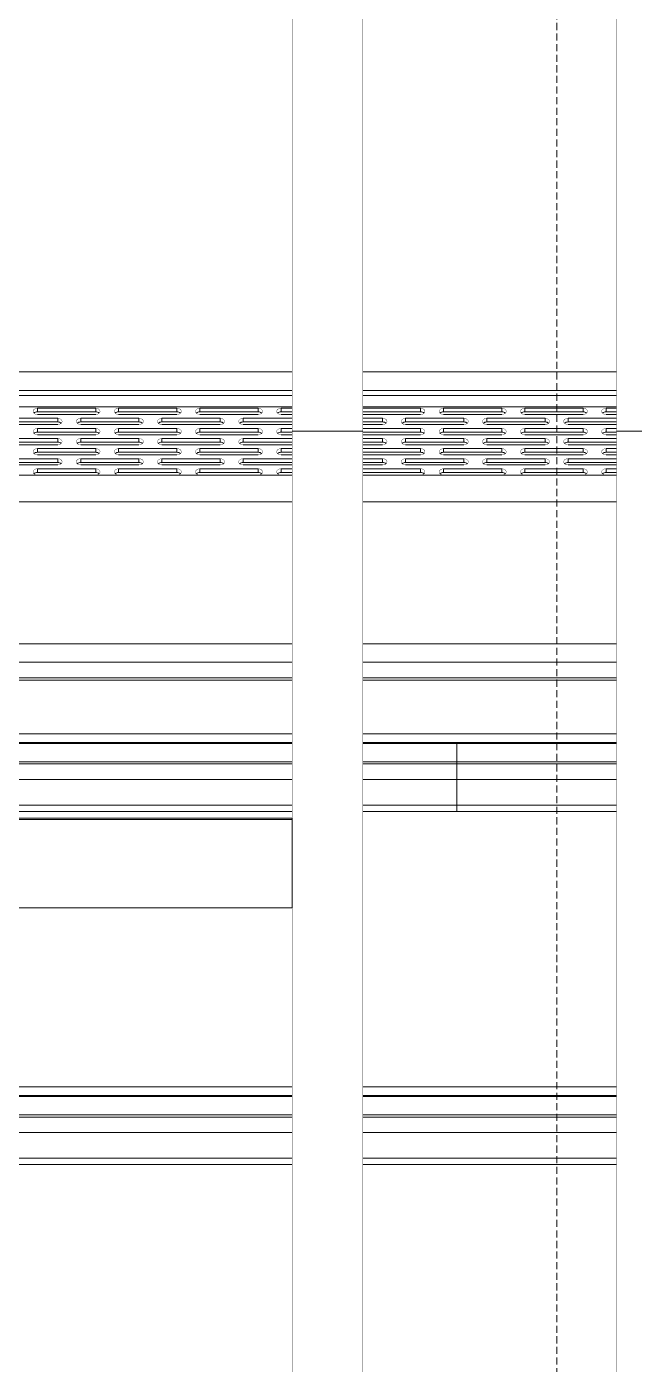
# Model space of a CAD drawing. Header units: millimetres. Extents: x -16985 to -606, y 2122 to 9380.
# Drawn here: x -12596 to -12252, y 5269 to 6027 of the extents above; entities that cross this region are included whole.
import ezdxf

# ---------------------------------------------------------------- set-up
doc = ezdxf.new("R2010")
doc.units = ezdxf.units.MM
for name, pattern in [('K5LT32768', [0]), ('K5LT_DASHED', [6, 4, -2]), ('K5LT_THIN', [0])]:
    doc.linetypes.add(name, pattern=pattern)

msp = doc.modelspace()

# ---------------------------------------------------------------- linework, layer by layer
at = {"color": 7, "linetype": 'K5LT_DASHED', "lineweight": 18}
msp.add_line((-12295.42, 8086.8), (-12295.42, 4065.41), dxfattribs=at)
at = {"color": 7, "linetype": 'K5LT_THIN', "lineweight": 18}
for p, q in [((-12445.33, 5831.22), (-12908.23, 5831.22)), ((-12261.56, 5831.22), (-12405.23, 5831.22)), ((-12445.33, 5817.78), (-12908.23, 5817.78)), ((-12261.56, 5817.78), (-12405.23, 5817.78)), ((-12578.05, 5804.84), (-12611.05, 5804.84)), ((-12556.55, 5810.55), (-12589.55, 5810.55)), ((-12589.55, 5808.45), (-12589.55, 5810.55)), ((-12556.55, 5808.45), (-12589.55, 5808.45)), ((-12589.55, 5806.97), (-12556.55, 5806.97)), ((-12578.05, 5802.74), (-12578.05, 5804.84)), ((-12532.05, 5804.84), (-12565.05, 5804.84)), ((-12565.05, 5802.74), (-12565.05, 5804.84)), ((-12556.55, 5808.45), (-12556.55, 5810.55)), ((-12510.55, 5810.55), (-12543.55, 5810.55)), ((-12543.55, 5808.45), (-12543.55, 5810.55)), ((-12510.55, 5808.45), (-12543.55, 5808.45)), ((-12543.55, 5806.97), (-12510.55, 5806.97)), ((-12532.05, 5802.74), (-12532.05, 5804.84)), ((-12486.05, 5804.84), (-12519.05, 5804.84)), ((-12519.05, 5802.74), (-12519.05, 5804.84)), ((-12510.55, 5808.45), (-12510.55, 5810.55)), ((-12464.55, 5810.55), (-12497.55, 5810.55)), ((-12497.55, 5808.45), (-12497.55, 5810.55)), ((-12464.55, 5808.45), (-12497.55, 5808.45)), ((-12497.55, 5806.97), (-12464.55, 5806.97)), ((-12486.05, 5802.74), (-12486.05, 5804.84)), ((-12445.33, 5804.84), (-12473.05, 5804.84)), ((-12473.05, 5802.74), (-12473.05, 5804.84)), ((-12464.55, 5808.45), (-12464.55, 5810.55)), ((-12445.33, 5810.55), (-12451.55, 5810.55)), ((-12451.55, 5808.45), (-12451.55, 5810.55)), ((-12445.33, 5808.45), (-12451.55, 5808.45)), ((-12451.55, 5806.97), (-12445.33, 5806.97)), ((-12372.55, 5810.55), (-12405.23, 5810.55)), ((-12372.55, 5808.45), (-12405.23, 5808.45)), ((-12405.23, 5806.97), (-12372.55, 5806.97)), ((-12394.05, 5804.84), (-12405.23, 5804.84)), ((-12394.05, 5802.74), (-12394.05, 5804.84)), ((-12348.05, 5804.84), (-12381.05, 5804.84)), ((-12381.05, 5802.74), (-12381.05, 5804.84)), ((-12372.55, 5808.45), (-12372.55, 5810.55)), ((-12326.55, 5810.55), (-12359.55, 5810.55)), ((-12359.55, 5808.45), (-12359.55, 5810.55)), ((-12326.55, 5808.45), (-12359.55, 5808.45)), ((-12359.55, 5806.97), (-12326.55, 5806.97)), ((-12348.05, 5802.74), (-12348.05, 5804.84)), ((-12302.05, 5804.84), (-12335.05, 5804.84)), ((-12335.05, 5802.74), (-12335.05, 5804.84)), ((-12326.55, 5808.45), (-12326.55, 5810.55)), ((-12280.55, 5810.55), (-12313.55, 5810.55)), ((-12313.55, 5808.45), (-12313.55, 5810.55)), ((-12280.55, 5808.45), (-12313.55, 5808.45)), ((-12313.55, 5806.97), (-12280.55, 5806.97)), ((-12302.05, 5802.74), (-12302.05, 5804.84)), ((-12261.56, 5804.84), (-12289.05, 5804.84)), ((-12289.05, 5802.74), (-12289.05, 5804.84)), ((-12280.55, 5808.45), (-12280.55, 5810.55)), ((-12261.56, 5810.55), (-12267.55, 5810.55)), ((-12267.55, 5808.45), (-12267.55, 5810.55)), ((-12261.56, 5808.45), (-12267.55, 5808.45)), ((-12267.55, 5806.97), (-12261.56, 5806.97)), ((-12578.05, 5802.74), (-12611.05, 5802.74)), ((-12611.05, 5801.26), (-12578.05, 5801.26)), ((-12556.55, 5799.11), (-12589.55, 5799.11)), ((-12589.55, 5797.01), (-12589.55, 5799.11)), ((-12556.55, 5797.01), (-12589.55, 5797.01)), ((-12532.05, 5802.74), (-12565.05, 5802.74)), ((-12565.05, 5801.26), (-12532.05, 5801.26)), ((-12556.55, 5797.01), (-12556.55, 5799.11)), ((-12510.55, 5799.11), (-12543.55, 5799.11)), ((-12543.55, 5797.01), (-12543.55, 5799.11)), ((-12510.55, 5797.01), (-12543.55, 5797.01)), ((-12486.05, 5802.74), (-12519.05, 5802.74)), ((-12519.05, 5801.26), (-12486.05, 5801.26)), ((-12510.55, 5797.01), (-12510.55, 5799.11)), ((-12464.55, 5799.11), (-12497.55, 5799.11)), ((-12497.55, 5797.01), (-12497.55, 5799.11)), ((-12464.55, 5797.01), (-12497.55, 5797.01)), ((-12445.33, 5802.74), (-12473.05, 5802.74)), ((-12473.05, 5801.26), (-12445.33, 5801.26)), ((-12464.55, 5797.01), (-12464.55, 5799.11)), ((-12445.33, 5799.11), (-12451.55, 5799.11)), ((-12451.55, 5797.01), (-12451.55, 5799.11)), ((-12445.33, 5797.01), (-12451.55, 5797.01)), ((-12405.23, 5797.5), (-12445.23, 5797.5)), ((-12394.05, 5802.74), (-12405.23, 5802.74)), ((-12405.23, 5801.26), (-12394.05, 5801.26)), ((-12372.55, 5799.11), (-12405.23, 5799.11)), ((-12372.55, 5797.01), (-12405.23, 5797.01)), ((-12348.05, 5802.74), (-12381.05, 5802.74)), ((-12381.05, 5801.26), (-12348.05, 5801.26)), ((-12372.55, 5797.01), (-12372.55, 5799.11)), ((-12326.55, 5799.11), (-12359.55, 5799.11)), ((-12359.55, 5797.01), (-12359.55, 5799.11)), ((-12326.55, 5797.01), (-12359.55, 5797.01)), ((-12302.05, 5802.74), (-12335.05, 5802.74)), ((-12335.05, 5801.26), (-12302.05, 5801.26)), ((-12326.55, 5797.01), (-12326.55, 5799.11)), ((-12280.55, 5799.11), (-12313.55, 5799.11)), ((-12313.55, 5797.01), (-12313.55, 5799.11)), ((-12280.55, 5797.01), (-12313.55, 5797.01)), ((-12261.56, 5802.74), (-12289.05, 5802.74)), ((-12289.05, 5801.26), (-12261.56, 5801.26)), ((-12280.55, 5797.01), (-12280.55, 5799.11)), ((-12261.56, 5799.11), (-12267.55, 5799.11)), ((-12267.55, 5797.01), (-12267.55, 5799.11)), ((-12261.56, 5797.01), (-12267.55, 5797.01)), ((-12221.56, 5797.5), (-12261.56, 5797.5)), ((-12578.05, 5793.4), (-12611.05, 5793.4)), ((-12578.05, 5791.3), (-12611.05, 5791.3)), ((-12611.05, 5789.83), (-12578.05, 5789.83)), ((-12589.55, 5795.53), (-12556.55, 5795.53)), ((-12578.05, 5791.3), (-12578.05, 5793.4)), ((-12532.05, 5793.4), (-12565.05, 5793.4)), ((-12565.05, 5791.3), (-12565.05, 5793.4)), ((-12532.05, 5791.3), (-12565.05, 5791.3)), ((-12565.05, 5789.83), (-12532.05, 5789.83)), ((-12543.55, 5795.53), (-12510.55, 5795.53)), ((-12532.05, 5791.3), (-12532.05, 5793.4)), ((-12486.05, 5793.4), (-12519.05, 5793.4)), ((-12519.05, 5791.3), (-12519.05, 5793.4)), ((-12486.05, 5791.3), (-12519.05, 5791.3)), ((-12519.05, 5789.83), (-12486.05, 5789.83)), ((-12497.55, 5795.53), (-12464.55, 5795.53)), ((-12486.05, 5791.3), (-12486.05, 5793.4)), ((-12445.33, 5793.4), (-12473.05, 5793.4)), ((-12473.05, 5791.3), (-12473.05, 5793.4)), ((-12445.33, 5791.3), (-12473.05, 5791.3)), ((-12473.05, 5789.83), (-12445.33, 5789.83)), ((-12451.55, 5795.53), (-12445.33, 5795.53)), ((-12405.23, 5795.53), (-12372.55, 5795.53)), ((-12394.05, 5793.4), (-12405.23, 5793.4)), ((-12394.05, 5791.3), (-12405.23, 5791.3)), ((-12405.23, 5789.83), (-12394.05, 5789.83)), ((-12394.05, 5791.3), (-12394.05, 5793.4)), ((-12348.05, 5793.4), (-12381.05, 5793.4)), ((-12381.05, 5791.3), (-12381.05, 5793.4)), ((-12348.05, 5791.3), (-12381.05, 5791.3)), ((-12381.05, 5789.83), (-12348.05, 5789.83)), ((-12359.55, 5795.53), (-12326.55, 5795.53)), ((-12348.05, 5791.3), (-12348.05, 5793.4)), ((-12302.05, 5793.4), (-12335.05, 5793.4)), ((-12335.05, 5791.3), (-12335.05, 5793.4)), ((-12302.05, 5791.3), (-12335.05, 5791.3)), ((-12335.05, 5789.83), (-12302.05, 5789.83)), ((-12313.55, 5795.53), (-12280.55, 5795.53)), ((-12302.05, 5791.3), (-12302.05, 5793.4)), ((-12261.56, 5793.4), (-12289.05, 5793.4)), ((-12289.05, 5791.3), (-12289.05, 5793.4)), ((-12261.56, 5791.3), (-12289.05, 5791.3)), ((-12289.05, 5789.83), (-12261.56, 5789.83)), ((-12267.55, 5795.53), (-12261.56, 5795.53)), ((-12578.05, 5781.96), (-12611.05, 5781.96)), ((-12556.55, 5787.67), (-12589.55, 5787.67)), ((-12589.55, 5785.57), (-12589.55, 5787.67)), ((-12556.55, 5785.57), (-12589.55, 5785.57)), ((-12589.55, 5784.1), (-12556.55, 5784.1)), ((-12578.05, 5779.86), (-12578.05, 5781.96)), ((-12532.05, 5781.96), (-12565.05, 5781.96)), ((-12565.05, 5779.86), (-12565.05, 5781.96)), ((-12556.55, 5785.57), (-12556.55, 5787.67)), ((-12510.55, 5787.67), (-12543.55, 5787.67)), ((-12543.55, 5785.57), (-12543.55, 5787.67)), ((-12510.55, 5785.57), (-12543.55, 5785.57)), ((-12543.55, 5784.1), (-12510.55, 5784.1)), ((-12532.05, 5779.86), (-12532.05, 5781.96)), ((-12486.05, 5781.96), (-12519.05, 5781.96)), ((-12519.05, 5779.86), (-12519.05, 5781.96)), ((-12510.55, 5785.57), (-12510.55, 5787.67)), ((-12464.55, 5787.67), (-12497.55, 5787.67)), ((-12497.55, 5785.57), (-12497.55, 5787.67)), ((-12464.55, 5785.57), (-12497.55, 5785.57)), ((-12497.55, 5784.1), (-12464.55, 5784.1)), ((-12486.05, 5779.86), (-12486.05, 5781.96)), ((-12445.33, 5781.96), (-12473.05, 5781.96)), ((-12473.05, 5779.86), (-12473.05, 5781.96)), ((-12464.55, 5785.57), (-12464.55, 5787.67)), ((-12445.33, 5787.67), (-12451.55, 5787.67)), ((-12451.55, 5785.57), (-12451.55, 5787.67)), ((-12445.33, 5785.57), (-12451.55, 5785.57)), ((-12451.55, 5784.1), (-12445.33, 5784.1)), ((-12372.55, 5787.67), (-12405.23, 5787.67)), ((-12372.55, 5785.57), (-12405.23, 5785.57)), ((-12405.23, 5784.1), (-12372.55, 5784.1)), ((-12394.05, 5781.96), (-12405.23, 5781.96)), ((-12394.05, 5779.86), (-12394.05, 5781.96)), ((-12348.05, 5781.96), (-12381.05, 5781.96)), ((-12381.05, 5779.86), (-12381.05, 5781.96)), ((-12372.55, 5785.57), (-12372.55, 5787.67)), ((-12326.55, 5787.67), (-12359.55, 5787.67)), ((-12359.55, 5785.57), (-12359.55, 5787.67)), ((-12326.55, 5785.57), (-12359.55, 5785.57)), ((-12359.55, 5784.1), (-12326.55, 5784.1)), ((-12348.05, 5779.86), (-12348.05, 5781.96)), ((-12302.05, 5781.96), (-12335.05, 5781.96)), ((-12335.05, 5779.86), (-12335.05, 5781.96)), ((-12326.55, 5785.57), (-12326.55, 5787.67)), ((-12280.55, 5787.67), (-12313.55, 5787.67)), ((-12313.55, 5785.57), (-12313.55, 5787.67)), ((-12280.55, 5785.57), (-12313.55, 5785.57)), ((-12313.55, 5784.1), (-12280.55, 5784.1)), ((-12302.05, 5779.86), (-12302.05, 5781.96)), ((-12261.56, 5781.96), (-12289.05, 5781.96)), ((-12289.05, 5779.86), (-12289.05, 5781.96)), ((-12280.55, 5785.57), (-12280.55, 5787.67)), ((-12261.56, 5787.67), (-12267.55, 5787.67)), ((-12267.55, 5785.57), (-12267.55, 5787.67)), ((-12261.56, 5785.57), (-12267.55, 5785.57)), ((-12267.55, 5784.1), (-12261.56, 5784.1)), ((-12578.05, 5779.86), (-12611.05, 5779.86)), ((-12611.05, 5778.39), (-12578.05, 5778.39)), ((-12589.55, 5774.15), (-12589.55, 5776.24)), ((-12556.55, 5776.24), (-12589.55, 5776.24)), ((-12556.55, 5774.15), (-12589.55, 5774.15)), ((-12532.05, 5779.86), (-12565.05, 5779.86)), ((-12565.05, 5778.39), (-12532.05, 5778.39)), ((-12556.55, 5774.15), (-12556.55, 5776.24)), ((-12543.55, 5774.15), (-12543.55, 5776.24)), ((-12510.55, 5776.24), (-12543.55, 5776.24)), ((-12510.55, 5774.15), (-12543.55, 5774.15)), ((-12486.05, 5779.86), (-12519.05, 5779.86)), ((-12519.05, 5778.39), (-12486.05, 5778.39)), ((-12510.55, 5774.15), (-12510.55, 5776.24)), ((-12497.55, 5774.15), (-12497.55, 5776.24)), ((-12464.55, 5776.24), (-12497.55, 5776.24)), ((-12464.55, 5774.15), (-12497.55, 5774.15)), ((-12445.33, 5779.86), (-12473.05, 5779.86)), ((-12473.05, 5778.39), (-12445.33, 5778.39)), ((-12464.55, 5774.15), (-12464.55, 5776.24)), ((-12451.55, 5774.15), (-12451.55, 5776.24)), ((-12445.33, 5776.24), (-12451.55, 5776.24)), ((-12445.33, 5774.15), (-12451.55, 5774.15)), ((-12394.05, 5779.86), (-12405.23, 5779.86)), ((-12405.23, 5778.39), (-12394.05, 5778.39)), ((-12372.55, 5776.24), (-12405.23, 5776.24)), ((-12372.55, 5774.15), (-12405.23, 5774.15)), ((-12348.05, 5779.86), (-12381.05, 5779.86)), ((-12381.05, 5778.39), (-12348.05, 5778.39)), ((-12372.55, 5774.15), (-12372.55, 5776.24)), ((-12359.55, 5774.15), (-12359.55, 5776.24)), ((-12326.55, 5776.24), (-12359.55, 5776.24)), ((-12326.55, 5774.15), (-12359.55, 5774.15)), ((-12302.05, 5779.86), (-12335.05, 5779.86)), ((-12335.05, 5778.39), (-12302.05, 5778.39)), ((-12326.55, 5774.15), (-12326.55, 5776.24)), ((-12313.55, 5774.15), (-12313.55, 5776.24)), ((-12280.55, 5776.24), (-12313.55, 5776.24)), ((-12280.55, 5774.15), (-12313.55, 5774.15)), ((-12261.56, 5779.86), (-12289.05, 5779.86)), ((-12289.05, 5778.39), (-12261.56, 5778.39)), ((-12280.55, 5774.15), (-12280.55, 5776.24)), ((-12267.55, 5774.15), (-12267.55, 5776.24)), ((-12261.56, 5776.24), (-12267.55, 5776.24)), ((-12261.56, 5774.15), (-12267.55, 5774.15)), ((-12589.55, 5772.67), (-12556.55, 5772.67)), ((-12543.55, 5772.67), (-12510.55, 5772.67)), ((-12497.55, 5772.67), (-12464.55, 5772.67)), ((-12451.55, 5772.67), (-12445.33, 5772.67)), ((-12405.23, 5772.67), (-12372.55, 5772.67)), ((-12359.55, 5772.67), (-12326.55, 5772.67)), ((-12313.55, 5772.67), (-12280.55, 5772.67)), ((-12267.55, 5772.67), (-12261.56, 5772.67)), ((-12839.81, 5656.51), (-12445.34, 5656.51)), ((-12405.24, 5656.51), (-12261.56, 5656.51)), ((-12818.18, 5621.16), (-12445.34, 5621.16)), ((-12405.24, 5621.16), (-12352.05, 5621.16)), ((-12352.05, 5621.16), (-12352.05, 5620.59)), ((-12352.05, 5621.16), (-12261.56, 5621.16)), ((-12352.05, 5620.59), (-12352.05, 5610.16)), ((-12811.45, 5610.16), (-12445.34, 5610.16)), ((-12405.24, 5610.16), (-12352.05, 5610.16)), ((-12352.05, 5610.16), (-12352.05, 5609)), ((-12352.05, 5610.16), (-12261.56, 5610.16)), ((-12352.05, 5609), (-12352.05, 5600.23)), ((-12352.05, 5600.23), (-12352.05, 5585.66)), ((-12796.46, 5585.66), (-12445.34, 5585.66)), ((-12405.24, 5585.66), (-12352.05, 5585.66)), ((-12352.05, 5585.66), (-12352.05, 5582.15)), ((-12352.05, 5585.66), (-12261.56, 5585.66)), ((-12445.34, 5578.31), (-12908.24, 5578.31)), ((-12445.24, 5577.5), (-12908.24, 5577.5)), ((-12794.31, 5582.15), (-12445.34, 5582.15)), ((-12445.24, 5577.5), (-12445.34, 5578.31)), ((-12445.24, 5527.52), (-12445.24, 5577.5)), ((-12405.24, 5582.15), (-12352.05, 5582.15)), ((-12352.05, 5582.15), (-12261.56, 5582.15)), ((-12908.24, 5527.52), (-12445.24, 5527.52)), ((-12445.36, 5421.16), (-12908.26, 5421.16)), ((-12261.56, 5421.16), (-12405.26, 5421.16)), ((-12445.36, 5410.16), (-12908.26, 5410.16)), ((-12261.56, 5410.16), (-12405.26, 5410.16)), ((-12445.36, 5385.66), (-12908.26, 5385.66)), ((-12908.26, 5382.15), (-12445.36, 5382.15)), ((-12261.56, 5385.66), (-12405.26, 5385.66)), ((-12405.26, 5382.15), (-12261.56, 5382.15))]:
    msp.add_line(p, q, dxfattribs=at)
at = {"color": 8, "linetype": 'K5LT32768', "lineweight": 15, "true_color": 0x808080}
for p, q in [((-12445.33, 5820.56), (-12908.23, 5820.56)), ((-12261.56, 5820.56), (-12405.23, 5820.56)), ((-12445.33, 5811.26), (-12908.23, 5811.26)), ((-12261.56, 5811.26), (-12405.23, 5811.26)), ((-12445.33, 5772.66), (-12908.23, 5772.66)), ((-12261.56, 5772.66), (-12405.23, 5772.66)), ((-12445.33, 5757.6), (-12908.23, 5757.6)), ((-12261.56, 5757.6), (-12405.23, 5757.6)), ((-12445.33, 5677.12), (-12852.42, 5677.12)), ((-12261.56, 5677.12), (-12405.23, 5677.12)), ((-12445.33, 5666.73), (-12846.06, 5666.73)), ((-12261.56, 5666.73), (-12405.23, 5666.73)), ((-12445.34, 5657.82), (-12840.61, 5657.82)), ((-12261.56, 5657.82), (-12405.24, 5657.82)), ((-12445.34, 5626.05), (-12821.17, 5626.05)), ((-12261.56, 5626.05), (-12405.24, 5626.05)), ((-12817.83, 5620.59), (-12445.34, 5620.59)), ((-12405.24, 5620.59), (-12352.05, 5620.59)), ((-12352.05, 5620.59), (-12261.56, 5620.59)), ((-12810.74, 5609), (-12445.34, 5609)), ((-12405.24, 5609), (-12352.05, 5609)), ((-12352.05, 5609), (-12261.56, 5609)), ((-12805.37, 5600.23), (-12445.34, 5600.23)), ((-12405.24, 5600.23), (-12352.05, 5600.23)), ((-12352.05, 5600.23), (-12261.56, 5600.23)), ((-12908.25, 5426.19), (-12445.36, 5426.19)), ((-12405.26, 5426.19), (-12261.56, 5426.19)), ((-12445.36, 5420.59), (-12908.26, 5420.59)), ((-12261.56, 5420.59), (-12405.26, 5420.59)), ((-12445.36, 5409), (-12908.26, 5409)), ((-12261.56, 5409), (-12405.26, 5409)), ((-12445.36, 5400.23), (-12908.26, 5400.23)), ((-12261.56, 5400.23), (-12405.26, 5400.23))]:
    msp.add_line(p, q, dxfattribs=at)
at = {"color": 7, "linetype": 'K5LT_THIN', "const_width": 0.18}
for points in [[(-12445.23, 5797.5), (-12445.23, 5832.51), (-12445.23, 5867.52), (-12445.23, 5902.53), (-12445.24, 5937.53), (-12445.24, 5972.53), (-12445.24, 6007.53), (-12445.25, 6042.52), (-12445.25, 6077.5)], [(-12405.23, 5797.5), (-12405.23, 5832.51), (-12405.23, 5867.52), (-12405.23, 5902.53), (-12405.24, 5937.53), (-12405.24, 5972.53), (-12405.24, 6007.53), (-12405.25, 6042.52), (-12405.25, 6077.5)], [(-12261.56, 5797.5), (-12261.56, 5832.51), (-12261.56, 5867.52), (-12261.56, 5902.53), (-12261.56, 5937.53), (-12261.56, 5972.53), (-12261.56, 6007.53), (-12261.56, 6042.52), (-12261.56, 6077.5)], [(-12445.33, 5797.5), (-12445.33, 5832.34), (-12445.33, 5867.19), (-12445.33, 5902.03), (-12445.34, 5936.87), (-12445.34, 5971.71), (-12445.34, 6006.54), (-12445.35, 6041.37), (-12445.35, 6076.19)], [(-12261.56, 5797.5), (-12261.56, 5832.34), (-12261.56, 5867.19), (-12261.56, 5902.03), (-12261.56, 5936.87), (-12261.56, 5971.71), (-12261.56, 6006.54), (-12261.56, 6041.37), (-12261.56, 6076.18)], [(-12589.55, 5810.55), (-12590.51, 5810.41), (-12591.32, 5810.02), (-12591.86, 5809.44), (-12592.05, 5808.76), (-12591.86, 5808.07), (-12591.32, 5807.49), (-12590.51, 5807.11), (-12589.55, 5806.97)], [(-12578.05, 5801.26), (-12577.1, 5801.4), (-12576.29, 5801.79), (-12575.74, 5802.37), (-12575.55, 5803.05), (-12575.74, 5803.73), (-12576.29, 5804.31), (-12577.1, 5804.7), (-12578.05, 5804.84)], [(-12565.05, 5804.84), (-12566.01, 5804.7), (-12566.82, 5804.31), (-12567.36, 5803.73), (-12567.55, 5803.05), (-12567.36, 5802.37), (-12566.82, 5801.79), (-12566.01, 5801.4), (-12565.05, 5801.26)], [(-12556.55, 5806.97), (-12555.6, 5807.11), (-12554.79, 5807.49), (-12554.24, 5808.07), (-12554.05, 5808.76), (-12554.24, 5809.44), (-12554.79, 5810.02), (-12555.6, 5810.41), (-12556.55, 5810.55)], [(-12543.55, 5810.55), (-12544.51, 5810.41), (-12545.32, 5810.02), (-12545.86, 5809.44), (-12546.05, 5808.76), (-12545.86, 5808.07), (-12545.32, 5807.49), (-12544.51, 5807.11), (-12543.55, 5806.97)], [(-12532.05, 5801.26), (-12531.1, 5801.4), (-12530.29, 5801.79), (-12529.74, 5802.37), (-12529.55, 5803.05), (-12529.74, 5803.73), (-12530.29, 5804.31), (-12531.1, 5804.7), (-12532.05, 5804.84)], [(-12519.05, 5804.84), (-12520.01, 5804.7), (-12520.82, 5804.31), (-12521.36, 5803.73), (-12521.55, 5803.05), (-12521.36, 5802.37), (-12520.82, 5801.79), (-12520.01, 5801.4), (-12519.05, 5801.26)], [(-12510.55, 5806.97), (-12509.6, 5807.11), (-12508.79, 5807.49), (-12508.24, 5808.07), (-12508.05, 5808.76), (-12508.24, 5809.44), (-12508.79, 5810.02), (-12509.6, 5810.41), (-12510.55, 5810.55)], [(-12497.55, 5810.55), (-12498.51, 5810.41), (-12499.32, 5810.02), (-12499.86, 5809.44), (-12500.05, 5808.76), (-12499.86, 5808.07), (-12499.32, 5807.49), (-12498.51, 5807.11), (-12497.55, 5806.97)], [(-12486.05, 5801.26), (-12485.1, 5801.4), (-12484.29, 5801.79), (-12483.74, 5802.37), (-12483.55, 5803.05), (-12483.74, 5803.73), (-12484.29, 5804.31), (-12485.1, 5804.7), (-12486.05, 5804.84)], [(-12473.05, 5804.84), (-12474.01, 5804.7), (-12474.82, 5804.31), (-12475.36, 5803.73), (-12475.55, 5803.05), (-12475.36, 5802.37), (-12474.82, 5801.79), (-12474.01, 5801.4), (-12473.05, 5801.26)], [(-12464.55, 5806.97), (-12463.6, 5807.11), (-12462.79, 5807.49), (-12462.24, 5808.07), (-12462.05, 5808.76), (-12462.24, 5809.44), (-12462.79, 5810.02), (-12463.6, 5810.41), (-12464.55, 5810.55)], [(-12451.55, 5810.55), (-12452.51, 5810.41), (-12453.32, 5810.02), (-12453.86, 5809.44), (-12454.05, 5808.76), (-12453.86, 5808.07), (-12453.32, 5807.49), (-12452.51, 5807.11), (-12451.55, 5806.97)], [(-12394.05, 5801.26), (-12393.1, 5801.4), (-12392.29, 5801.79), (-12391.74, 5802.37), (-12391.55, 5803.05), (-12391.74, 5803.73), (-12392.29, 5804.31), (-12393.1, 5804.7), (-12394.05, 5804.84)], [(-12381.05, 5804.84), (-12382.01, 5804.7), (-12382.82, 5804.31), (-12383.36, 5803.73), (-12383.55, 5803.05), (-12383.36, 5802.37), (-12382.82, 5801.79), (-12382.01, 5801.4), (-12381.05, 5801.26)], [(-12372.55, 5806.97), (-12371.6, 5807.11), (-12370.79, 5807.49), (-12370.24, 5808.07), (-12370.05, 5808.76), (-12370.24, 5809.44), (-12370.79, 5810.02), (-12371.6, 5810.41), (-12372.55, 5810.55)], [(-12359.55, 5810.55), (-12360.51, 5810.41), (-12361.32, 5810.02), (-12361.86, 5809.44), (-12362.05, 5808.76), (-12361.86, 5808.07), (-12361.32, 5807.49), (-12360.51, 5807.11), (-12359.55, 5806.97)], [(-12348.05, 5801.26), (-12347.1, 5801.4), (-12346.29, 5801.79), (-12345.74, 5802.37), (-12345.55, 5803.05), (-12345.74, 5803.73), (-12346.29, 5804.31), (-12347.1, 5804.7), (-12348.05, 5804.84)], [(-12335.05, 5804.84), (-12336.01, 5804.7), (-12336.82, 5804.31), (-12337.36, 5803.73), (-12337.55, 5803.05), (-12337.36, 5802.37), (-12336.82, 5801.79), (-12336.01, 5801.4), (-12335.05, 5801.26)], [(-12326.55, 5806.97), (-12325.6, 5807.11), (-12324.79, 5807.49), (-12324.24, 5808.07), (-12324.05, 5808.76), (-12324.24, 5809.44), (-12324.79, 5810.02), (-12325.6, 5810.41), (-12326.55, 5810.55)], [(-12313.55, 5810.55), (-12314.51, 5810.41), (-12315.32, 5810.02), (-12315.86, 5809.44), (-12316.05, 5808.76), (-12315.86, 5808.07), (-12315.32, 5807.49), (-12314.51, 5807.11), (-12313.55, 5806.97)], [(-12302.05, 5801.26), (-12301.1, 5801.4), (-12300.29, 5801.79), (-12299.74, 5802.37), (-12299.55, 5803.05), (-12299.74, 5803.73), (-12300.29, 5804.31), (-12301.1, 5804.7), (-12302.05, 5804.84)], [(-12289.05, 5804.84), (-12290.01, 5804.7), (-12290.82, 5804.31), (-12291.36, 5803.73), (-12291.55, 5803.05), (-12291.36, 5802.37), (-12290.82, 5801.79), (-12290.01, 5801.4), (-12289.05, 5801.26)], [(-12280.55, 5806.97), (-12279.6, 5807.11), (-12278.79, 5807.49), (-12278.24, 5808.07), (-12278.05, 5808.76), (-12278.24, 5809.44), (-12278.79, 5810.02), (-12279.6, 5810.41), (-12280.55, 5810.55)], [(-12267.55, 5810.55), (-12268.51, 5810.41), (-12269.32, 5810.02), (-12269.86, 5809.44), (-12270.05, 5808.76), (-12269.86, 5808.07), (-12269.32, 5807.49), (-12268.51, 5807.11), (-12267.55, 5806.97)], [(-12589.55, 5799.11), (-12590.51, 5798.97), (-12591.32, 5798.58), (-12591.86, 5798), (-12592.05, 5797.32), (-12591.86, 5796.64), (-12591.32, 5796.06), (-12590.51, 5795.67), (-12589.55, 5795.53)], [(-12556.55, 5795.53), (-12555.6, 5795.67), (-12554.79, 5796.06), (-12554.24, 5796.64), (-12554.05, 5797.32), (-12554.24, 5798), (-12554.79, 5798.58), (-12555.6, 5798.97), (-12556.55, 5799.11)], [(-12543.55, 5799.11), (-12544.51, 5798.97), (-12545.32, 5798.58), (-12545.86, 5798), (-12546.05, 5797.32), (-12545.86, 5796.64), (-12545.32, 5796.06), (-12544.51, 5795.67), (-12543.55, 5795.53)], [(-12510.55, 5795.53), (-12509.6, 5795.67), (-12508.79, 5796.06), (-12508.24, 5796.64), (-12508.05, 5797.32), (-12508.24, 5798), (-12508.79, 5798.58), (-12509.6, 5798.97), (-12510.55, 5799.11)], [(-12497.55, 5799.11), (-12498.51, 5798.97), (-12499.32, 5798.58), (-12499.86, 5798), (-12500.05, 5797.32), (-12499.86, 5796.64), (-12499.32, 5796.06), (-12498.51, 5795.67), (-12497.55, 5795.53)], [(-12464.55, 5795.53), (-12463.6, 5795.67), (-12462.79, 5796.06), (-12462.24, 5796.64), (-12462.05, 5797.32), (-12462.24, 5798), (-12462.79, 5798.58), (-12463.6, 5798.97), (-12464.55, 5799.11)], [(-12451.55, 5799.11), (-12452.51, 5798.97), (-12453.32, 5798.58), (-12453.86, 5798), (-12454.05, 5797.32), (-12453.86, 5796.64), (-12453.32, 5796.06), (-12452.51, 5795.67), (-12451.55, 5795.53)], [(-12445.42, 4787.5), (-12445.4, 4846.68), (-12445.38, 4905.91), (-12445.36, 4965.17), (-12445.34, 5024.48), (-12445.33, 5083.81), (-12445.31, 5143.18), (-12445.3, 5202.57), (-12445.28, 5261.99), (-12445.27, 5321.43), (-12445.26, 5380.89), (-12445.26, 5440.38), (-12445.25, 5499.87), (-12445.24, 5559.38), (-12445.24, 5618.9), (-12445.23, 5678.43), (-12445.23, 5737.96), (-12445.23, 5797.5)], [(-12445.34, 5578.31), (-12445.34, 5619.49), (-12445.33, 5678.82), (-12445.33, 5738.16), (-12445.33, 5797.5)], [(-12405.42, 4787.5), (-12405.4, 4846.68), (-12405.38, 4905.91), (-12405.36, 4965.17), (-12405.34, 5024.48), (-12405.33, 5083.81), (-12405.31, 5143.18), (-12405.3, 5202.57), (-12405.28, 5261.99), (-12405.27, 5321.43), (-12405.26, 5380.89), (-12405.26, 5440.38), (-12405.25, 5499.87), (-12405.24, 5559.38), (-12405.24, 5618.9), (-12405.23, 5678.43), (-12405.23, 5737.96), (-12405.23, 5797.5)], [(-12372.55, 5795.53), (-12371.6, 5795.67), (-12370.79, 5796.06), (-12370.24, 5796.64), (-12370.05, 5797.32), (-12370.24, 5798), (-12370.79, 5798.58), (-12371.6, 5798.97), (-12372.55, 5799.11)], [(-12359.55, 5799.11), (-12360.51, 5798.97), (-12361.32, 5798.58), (-12361.86, 5798), (-12362.05, 5797.32), (-12361.86, 5796.64), (-12361.32, 5796.06), (-12360.51, 5795.67), (-12359.55, 5795.53)], [(-12326.55, 5795.53), (-12325.6, 5795.67), (-12324.79, 5796.06), (-12324.24, 5796.64), (-12324.05, 5797.32), (-12324.24, 5798), (-12324.79, 5798.58), (-12325.6, 5798.97), (-12326.55, 5799.11)], [(-12313.55, 5799.11), (-12314.51, 5798.97), (-12315.32, 5798.58), (-12315.86, 5798), (-12316.05, 5797.32), (-12315.86, 5796.64), (-12315.32, 5796.06), (-12314.51, 5795.67), (-12313.55, 5795.53)], [(-12280.55, 5795.53), (-12279.6, 5795.67), (-12278.79, 5796.06), (-12278.24, 5796.64), (-12278.05, 5797.32), (-12278.24, 5798), (-12278.79, 5798.58), (-12279.6, 5798.97), (-12280.55, 5799.11)], [(-12267.55, 5799.11), (-12268.51, 5798.97), (-12269.32, 5798.58), (-12269.86, 5798), (-12270.05, 5797.32), (-12269.86, 5796.64), (-12269.32, 5796.06), (-12268.51, 5795.67), (-12267.55, 5795.53)], [(-12261.56, 4787.5), (-12261.56, 4846.68), (-12261.56, 4905.91), (-12261.56, 4965.17), (-12261.56, 5024.48), (-12261.56, 5083.81), (-12261.56, 5143.18), (-12261.56, 5202.57), (-12261.56, 5261.99), (-12261.56, 5321.43), (-12261.56, 5380.89), (-12261.56, 5440.38), (-12261.56, 5499.87), (-12261.56, 5559.38), (-12261.56, 5618.9), (-12261.56, 5678.43), (-12261.56, 5737.96), (-12261.56, 5797.5)], [(-12261.56, 4790.84), (-12261.56, 4849.83), (-12261.56, 4908.86), (-12261.56, 4967.93), (-12261.56, 5027.04), (-12261.56, 5086.17), (-12261.56, 5145.34), (-12261.56, 5204.54), (-12261.56, 5263.76), (-12261.56, 5323.01), (-12261.56, 5382.27), (-12261.56, 5441.56), (-12261.56, 5500.86), (-12261.56, 5560.17), (-12261.56, 5619.49), (-12261.56, 5678.82), (-12261.56, 5738.16), (-12261.56, 5797.5)], [(-12578.05, 5789.83), (-12577.1, 5789.96), (-12576.29, 5790.35), (-12575.74, 5790.93), (-12575.55, 5791.61), (-12575.74, 5792.3), (-12576.29, 5792.88), (-12577.1, 5793.26), (-12578.05, 5793.4)], [(-12565.05, 5793.4), (-12566.01, 5793.26), (-12566.82, 5792.88), (-12567.36, 5792.3), (-12567.55, 5791.61), (-12567.36, 5790.93), (-12566.82, 5790.35), (-12566.01, 5789.96), (-12565.05, 5789.83)], [(-12532.05, 5789.83), (-12531.1, 5789.96), (-12530.29, 5790.35), (-12529.74, 5790.93), (-12529.55, 5791.61), (-12529.74, 5792.3), (-12530.29, 5792.88), (-12531.1, 5793.26), (-12532.05, 5793.4)], [(-12519.05, 5793.4), (-12520.01, 5793.26), (-12520.82, 5792.88), (-12521.36, 5792.3), (-12521.55, 5791.61), (-12521.36, 5790.93), (-12520.82, 5790.35), (-12520.01, 5789.96), (-12519.05, 5789.83)], [(-12486.05, 5789.83), (-12485.1, 5789.96), (-12484.29, 5790.35), (-12483.74, 5790.93), (-12483.55, 5791.61), (-12483.74, 5792.3), (-12484.29, 5792.88), (-12485.1, 5793.26), (-12486.05, 5793.4)], [(-12473.05, 5793.4), (-12474.01, 5793.26), (-12474.82, 5792.88), (-12475.36, 5792.3), (-12475.55, 5791.61), (-12475.36, 5790.93), (-12474.82, 5790.35), (-12474.01, 5789.96), (-12473.05, 5789.83)], [(-12394.05, 5789.83), (-12393.1, 5789.96), (-12392.29, 5790.35), (-12391.74, 5790.93), (-12391.55, 5791.61), (-12391.74, 5792.3), (-12392.29, 5792.88), (-12393.1, 5793.26), (-12394.05, 5793.4)], [(-12381.05, 5793.4), (-12382.01, 5793.26), (-12382.82, 5792.88), (-12383.36, 5792.3), (-12383.55, 5791.61), (-12383.36, 5790.93), (-12382.82, 5790.35), (-12382.01, 5789.96), (-12381.05, 5789.83)], [(-12348.05, 5789.83), (-12347.1, 5789.96), (-12346.29, 5790.35), (-12345.74, 5790.93), (-12345.55, 5791.61), (-12345.74, 5792.3), (-12346.29, 5792.88), (-12347.1, 5793.26), (-12348.05, 5793.4)], [(-12335.05, 5793.4), (-12336.01, 5793.26), (-12336.82, 5792.88), (-12337.36, 5792.3), (-12337.55, 5791.61), (-12337.36, 5790.93), (-12336.82, 5790.35), (-12336.01, 5789.96), (-12335.05, 5789.83)], [(-12302.05, 5789.83), (-12301.1, 5789.96), (-12300.29, 5790.35), (-12299.74, 5790.93), (-12299.55, 5791.61), (-12299.74, 5792.3), (-12300.29, 5792.88), (-12301.1, 5793.26), (-12302.05, 5793.4)], [(-12289.05, 5793.4), (-12290.01, 5793.26), (-12290.82, 5792.88), (-12291.36, 5792.3), (-12291.55, 5791.61), (-12291.36, 5790.93), (-12290.82, 5790.35), (-12290.01, 5789.96), (-12289.05, 5789.83)], [(-12589.55, 5787.67), (-12590.51, 5787.53), (-12591.32, 5787.15), (-12591.86, 5786.57), (-12592.05, 5785.88), (-12591.86, 5785.2), (-12591.32, 5784.62), (-12590.51, 5784.23), (-12589.55, 5784.1)], [(-12578.05, 5778.39), (-12577.1, 5778.52), (-12576.29, 5778.91), (-12575.74, 5779.49), (-12575.55, 5780.18), (-12575.74, 5780.86), (-12576.29, 5781.44), (-12577.1, 5781.83), (-12578.05, 5781.96)], [(-12565.05, 5781.96), (-12566.01, 5781.83), (-12566.82, 5781.44), (-12567.36, 5780.86), (-12567.55, 5780.18), (-12567.36, 5779.49), (-12566.82, 5778.91), (-12566.01, 5778.52), (-12565.05, 5778.39)], [(-12556.55, 5784.1), (-12555.6, 5784.23), (-12554.79, 5784.62), (-12554.24, 5785.2), (-12554.05, 5785.88), (-12554.24, 5786.57), (-12554.79, 5787.15), (-12555.6, 5787.53), (-12556.55, 5787.67)], [(-12543.55, 5787.67), (-12544.51, 5787.53), (-12545.32, 5787.15), (-12545.86, 5786.57), (-12546.05, 5785.88), (-12545.86, 5785.2), (-12545.32, 5784.62), (-12544.51, 5784.23), (-12543.55, 5784.1)], [(-12532.05, 5778.39), (-12531.1, 5778.52), (-12530.29, 5778.91), (-12529.74, 5779.49), (-12529.55, 5780.18), (-12529.74, 5780.86), (-12530.29, 5781.44), (-12531.1, 5781.83), (-12532.05, 5781.96)], [(-12519.05, 5781.96), (-12520.01, 5781.83), (-12520.82, 5781.44), (-12521.36, 5780.86), (-12521.55, 5780.18), (-12521.36, 5779.49), (-12520.82, 5778.91), (-12520.01, 5778.52), (-12519.05, 5778.39)], [(-12510.55, 5784.1), (-12509.6, 5784.23), (-12508.79, 5784.62), (-12508.24, 5785.2), (-12508.05, 5785.88), (-12508.24, 5786.57), (-12508.79, 5787.15), (-12509.6, 5787.53), (-12510.55, 5787.67)], [(-12497.55, 5787.67), (-12498.51, 5787.53), (-12499.32, 5787.15), (-12499.86, 5786.57), (-12500.05, 5785.88), (-12499.86, 5785.2), (-12499.32, 5784.62), (-12498.51, 5784.23), (-12497.55, 5784.1)], [(-12486.05, 5778.39), (-12485.1, 5778.52), (-12484.29, 5778.91), (-12483.74, 5779.49), (-12483.55, 5780.18), (-12483.74, 5780.86), (-12484.29, 5781.44), (-12485.1, 5781.83), (-12486.05, 5781.96)], [(-12473.05, 5781.96), (-12474.01, 5781.83), (-12474.82, 5781.44), (-12475.36, 5780.86), (-12475.55, 5780.18), (-12475.36, 5779.49), (-12474.82, 5778.91), (-12474.01, 5778.52), (-12473.05, 5778.39)], [(-12464.55, 5784.1), (-12463.6, 5784.23), (-12462.79, 5784.62), (-12462.24, 5785.2), (-12462.05, 5785.88), (-12462.24, 5786.57), (-12462.79, 5787.15), (-12463.6, 5787.53), (-12464.55, 5787.67)], [(-12451.55, 5787.67), (-12452.51, 5787.53), (-12453.32, 5787.15), (-12453.86, 5786.57), (-12454.05, 5785.88), (-12453.86, 5785.2), (-12453.32, 5784.62), (-12452.51, 5784.23), (-12451.55, 5784.1)], [(-12394.05, 5778.39), (-12393.1, 5778.52), (-12392.29, 5778.91), (-12391.74, 5779.49), (-12391.55, 5780.18), (-12391.74, 5780.86), (-12392.29, 5781.44), (-12393.1, 5781.83), (-12394.05, 5781.96)], [(-12381.05, 5781.96), (-12382.01, 5781.83), (-12382.82, 5781.44), (-12383.36, 5780.86), (-12383.55, 5780.18), (-12383.36, 5779.49), (-12382.82, 5778.91), (-12382.01, 5778.52), (-12381.05, 5778.39)], [(-12372.55, 5784.1), (-12371.6, 5784.23), (-12370.79, 5784.62), (-12370.24, 5785.2), (-12370.05, 5785.88), (-12370.24, 5786.57), (-12370.79, 5787.15), (-12371.6, 5787.53), (-12372.55, 5787.67)], [(-12359.55, 5787.67), (-12360.51, 5787.53), (-12361.32, 5787.15), (-12361.86, 5786.57), (-12362.05, 5785.88), (-12361.86, 5785.2), (-12361.32, 5784.62), (-12360.51, 5784.23), (-12359.55, 5784.1)], [(-12348.05, 5778.39), (-12347.1, 5778.52), (-12346.29, 5778.91), (-12345.74, 5779.49), (-12345.55, 5780.18), (-12345.74, 5780.86), (-12346.29, 5781.44), (-12347.1, 5781.83), (-12348.05, 5781.96)], [(-12335.05, 5781.96), (-12336.01, 5781.83), (-12336.82, 5781.44), (-12337.36, 5780.86), (-12337.55, 5780.18), (-12337.36, 5779.49), (-12336.82, 5778.91), (-12336.01, 5778.52), (-12335.05, 5778.39)], [(-12326.55, 5784.1), (-12325.6, 5784.23), (-12324.79, 5784.62), (-12324.24, 5785.2), (-12324.05, 5785.88), (-12324.24, 5786.57), (-12324.79, 5787.15), (-12325.6, 5787.53), (-12326.55, 5787.67)], [(-12313.55, 5787.67), (-12314.51, 5787.53), (-12315.32, 5787.15), (-12315.86, 5786.57), (-12316.05, 5785.88), (-12315.86, 5785.2), (-12315.32, 5784.62), (-12314.51, 5784.23), (-12313.55, 5784.1)], [(-12302.05, 5778.39), (-12301.1, 5778.52), (-12300.29, 5778.91), (-12299.74, 5779.49), (-12299.55, 5780.18), (-12299.74, 5780.86), (-12300.29, 5781.44), (-12301.1, 5781.83), (-12302.05, 5781.96)], [(-12289.05, 5781.96), (-12290.01, 5781.83), (-12290.82, 5781.44), (-12291.36, 5780.86), (-12291.55, 5780.18), (-12291.36, 5779.49), (-12290.82, 5778.91), (-12290.01, 5778.52), (-12289.05, 5778.39)], [(-12280.55, 5784.1), (-12279.6, 5784.23), (-12278.79, 5784.62), (-12278.24, 5785.2), (-12278.05, 5785.88), (-12278.24, 5786.57), (-12278.79, 5787.15), (-12279.6, 5787.53), (-12280.55, 5787.67)], [(-12267.55, 5787.67), (-12268.51, 5787.53), (-12269.32, 5787.15), (-12269.86, 5786.57), (-12270.05, 5785.88), (-12269.86, 5785.2), (-12269.32, 5784.62), (-12268.51, 5784.23), (-12267.55, 5784.1)], [(-12589.55, 5776.24), (-12590.51, 5776.11), (-12591.32, 5775.72), (-12591.86, 5775.14), (-12592.05, 5774.46), (-12591.86, 5773.77), (-12591.32, 5773.19), (-12590.51, 5772.81), (-12589.55, 5772.67)], [(-12556.55, 5772.67), (-12555.6, 5772.81), (-12554.79, 5773.19), (-12554.24, 5773.77), (-12554.05, 5774.46), (-12554.24, 5775.14), (-12554.79, 5775.72), (-12555.6, 5776.11), (-12556.55, 5776.24)], [(-12543.55, 5776.24), (-12544.51, 5776.11), (-12545.32, 5775.72), (-12545.86, 5775.14), (-12546.05, 5774.46), (-12545.86, 5773.77), (-12545.32, 5773.19), (-12544.51, 5772.81), (-12543.55, 5772.67)], [(-12510.55, 5772.67), (-12509.6, 5772.81), (-12508.79, 5773.19), (-12508.24, 5773.77), (-12508.05, 5774.46), (-12508.24, 5775.14), (-12508.79, 5775.72), (-12509.6, 5776.11), (-12510.55, 5776.24)], [(-12497.55, 5776.24), (-12498.51, 5776.11), (-12499.32, 5775.72), (-12499.86, 5775.14), (-12500.05, 5774.46), (-12499.86, 5773.77), (-12499.32, 5773.19), (-12498.51, 5772.81), (-12497.55, 5772.67)], [(-12464.55, 5772.67), (-12463.6, 5772.81), (-12462.79, 5773.19), (-12462.24, 5773.77), (-12462.05, 5774.46), (-12462.24, 5775.14), (-12462.79, 5775.72), (-12463.6, 5776.11), (-12464.55, 5776.24)], [(-12451.55, 5776.24), (-12452.51, 5776.11), (-12453.32, 5775.72), (-12453.86, 5775.14), (-12454.05, 5774.46), (-12453.86, 5773.77), (-12453.32, 5773.19), (-12452.51, 5772.81), (-12451.55, 5772.67)], [(-12372.55, 5772.67), (-12371.6, 5772.81), (-12370.79, 5773.19), (-12370.24, 5773.77), (-12370.05, 5774.46), (-12370.24, 5775.14), (-12370.79, 5775.72), (-12371.6, 5776.11), (-12372.55, 5776.24)], [(-12359.55, 5776.24), (-12360.51, 5776.11), (-12361.32, 5775.72), (-12361.86, 5775.14), (-12362.05, 5774.46), (-12361.86, 5773.77), (-12361.32, 5773.19), (-12360.51, 5772.81), (-12359.55, 5772.67)], [(-12326.55, 5772.67), (-12325.6, 5772.81), (-12324.79, 5773.19), (-12324.24, 5773.77), (-12324.05, 5774.46), (-12324.24, 5775.14), (-12324.79, 5775.72), (-12325.6, 5776.11), (-12326.55, 5776.24)], [(-12313.55, 5776.24), (-12314.51, 5776.11), (-12315.32, 5775.72), (-12315.86, 5775.14), (-12316.05, 5774.46), (-12315.86, 5773.77), (-12315.32, 5773.19), (-12314.51, 5772.81), (-12313.55, 5772.67)], [(-12280.55, 5772.67), (-12279.6, 5772.81), (-12278.79, 5773.19), (-12278.24, 5773.77), (-12278.05, 5774.46), (-12278.24, 5775.14), (-12278.79, 5775.72), (-12279.6, 5776.11), (-12280.55, 5776.24)], [(-12267.55, 5776.24), (-12268.51, 5776.11), (-12269.32, 5775.72), (-12269.86, 5775.14), (-12270.05, 5774.46), (-12269.86, 5773.77), (-12269.32, 5773.19), (-12268.51, 5772.81), (-12267.55, 5772.67)], [(-12445.5, 4830.6), (-12445.5, 4849.83), (-12445.48, 4908.86), (-12445.46, 4967.93), (-12445.44, 5027.04), (-12445.43, 5086.17), (-12445.41, 5145.34), (-12445.4, 5204.54), (-12445.38, 5263.76), (-12445.37, 5323.01), (-12445.36, 5382.28), (-12445.35, 5441.56), (-12445.35, 5500.86), (-12445.34, 5527.52)]]:
    msp.add_lwpolyline(points, dxfattribs=at)
at = {"color": 7, "linetype": 'K5LT_THIN', "lineweight": 18}
for centre, start, end in [((-12589.67, 5805.62), 87.68447, 132.3902), ((-12556.44, 5805.62), 47.6098, 92.31553), ((-12543.67, 5805.62), 87.68447, 132.3902), ((-12510.44, 5805.62), 47.6098, 92.31553), ((-12497.67, 5805.62), 87.68447, 132.3902), ((-12464.44, 5805.62), 47.6098, 92.31553), ((-12451.67, 5805.62), 87.68447, 132.3902), ((-12372.44, 5805.62), 47.6098, 92.31553), ((-12359.67, 5805.62), 87.68447, 132.3902), ((-12326.44, 5805.62), 47.6098, 92.31553), ((-12313.67, 5805.62), 87.68447, 132.3902), ((-12280.44, 5805.62), 47.6098, 92.31553), ((-12267.67, 5805.62), 87.68447, 132.3902), ((-12589.67, 5794.18), 87.68447, 132.3902), ((-12577.94, 5799.91), 47.6098, 92.31553), ((-12565.17, 5799.91), 87.68447, 132.3902), ((-12556.44, 5794.18), 47.6098, 92.31553), ((-12543.67, 5794.18), 87.68447, 132.3902), ((-12531.94, 5799.91), 47.6098, 92.31553), ((-12519.17, 5799.91), 87.68447, 132.3902), ((-12510.44, 5794.18), 47.6098, 92.31553), ((-12497.67, 5794.18), 87.68447, 132.3902), ((-12485.94, 5799.91), 47.6098, 92.31553), ((-12473.17, 5799.91), 87.68447, 132.3902), ((-12464.44, 5794.18), 47.6098, 92.31553), ((-12451.67, 5794.18), 87.68447, 132.3902), ((-12393.94, 5799.91), 47.6098, 92.31553), ((-12381.17, 5799.91), 87.68447, 132.3902), ((-12372.44, 5794.18), 47.6098, 92.31553), ((-12359.67, 5794.18), 87.68447, 132.3902), ((-12347.94, 5799.91), 47.6098, 92.31553), ((-12335.17, 5799.91), 87.68447, 132.3902), ((-12326.44, 5794.18), 47.6098, 92.31553), ((-12313.67, 5794.18), 87.68447, 132.3902), ((-12301.94, 5799.91), 47.6098, 92.31553), ((-12289.17, 5799.91), 87.68447, 132.3902), ((-12280.44, 5794.18), 47.6098, 92.31553), ((-12267.67, 5794.18), 87.68447, 132.3902), ((-12577.94, 5788.47), 47.6098, 92.31553), ((-12565.17, 5788.47), 87.68447, 132.3902), ((-12531.94, 5788.47), 47.6098, 92.31553), ((-12519.17, 5788.47), 87.68447, 132.3902), ((-12485.94, 5788.47), 47.6098, 92.31553), ((-12473.17, 5788.47), 87.68447, 132.3902), ((-12393.94, 5788.47), 47.6098, 92.31553), ((-12381.17, 5788.47), 87.68447, 132.3902), ((-12347.94, 5788.47), 47.6098, 92.31553), ((-12335.17, 5788.47), 87.68447, 132.3902), ((-12301.94, 5788.47), 47.6098, 92.31553), ((-12289.17, 5788.47), 87.68447, 132.3902), ((-12589.67, 5782.74), 87.68447, 132.3902), ((-12556.44, 5782.74), 47.6098, 92.31553), ((-12543.67, 5782.74), 87.68447, 132.3902), ((-12510.44, 5782.74), 47.6098, 92.31553), ((-12497.67, 5782.74), 87.68447, 132.3902), ((-12464.44, 5782.74), 47.6098, 92.31553), ((-12451.67, 5782.74), 87.68447, 132.3902), ((-12372.44, 5782.74), 47.6098, 92.31553), ((-12359.67, 5782.74), 87.68447, 132.3902), ((-12326.44, 5782.74), 47.6098, 92.31553), ((-12313.67, 5782.74), 87.68447, 132.3902), ((-12280.44, 5782.74), 47.6098, 92.31553), ((-12267.67, 5782.74), 87.68447, 132.3902), ((-12589.67, 5771.32), 87.68447, 132.3902), ((-12577.94, 5777.03), 47.6098, 92.31553), ((-12565.17, 5777.03), 87.68447, 132.3902), ((-12556.44, 5771.32), 47.6098, 92.31553), ((-12543.67, 5771.32), 87.68447, 132.3902), ((-12531.94, 5777.03), 47.6098, 92.31553), ((-12519.17, 5777.03), 87.68447, 132.3902), ((-12510.44, 5771.32), 47.6098, 92.31553), ((-12497.67, 5771.32), 87.68447, 132.3902), ((-12485.94, 5777.03), 47.6098, 92.31553), ((-12473.17, 5777.03), 87.68447, 132.3902), ((-12464.44, 5771.32), 47.6098, 92.31553), ((-12451.67, 5771.32), 87.68447, 132.3902), ((-12393.94, 5777.03), 47.6098, 92.31553), ((-12381.17, 5777.03), 87.68447, 132.3902), ((-12372.44, 5771.32), 47.6098, 92.31553), ((-12359.67, 5771.32), 87.68447, 132.3902), ((-12347.94, 5777.03), 47.6098, 92.31553), ((-12335.17, 5777.03), 87.68447, 132.3902), ((-12326.44, 5771.32), 47.6098, 92.31553), ((-12313.67, 5771.32), 87.68447, 132.3902), ((-12301.94, 5777.03), 47.6098, 92.31553), ((-12289.17, 5777.03), 87.68447, 132.3902), ((-12280.44, 5771.32), 47.6098, 92.31553), ((-12267.67, 5771.32), 87.68447, 132.3902)]:
    msp.add_arc(centre, 2.83, start, end, dxfattribs=at)

doc.saveas('drawing.dxf')
